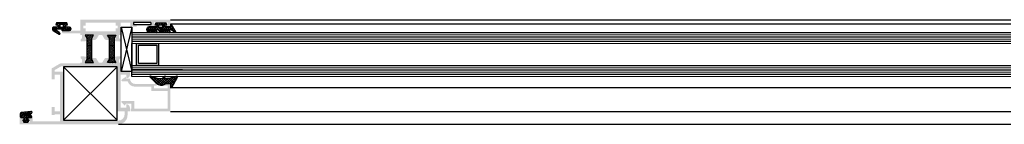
# Model space of a CAD drawing. Header units: millimetres. Extents: x 809 to 8159, y 33 to 4533.
# Drawn here: x 5118.7 to 5172.2, y 3472.2 to 3477.9 of the extents above; entities that cross this region are included whole.
import ezdxf

# ---------------------------------------------------------------- set-up
doc = ezdxf.new("R2010")
doc.units = ezdxf.units.MM
for name, color, linetype in [('1', 3, 'Continuous'), ('11', 11, 'Continuous'), ('3', 11, 'Continuous'), ('5', 11, 'Continuous'), ('FITILLER', 240, 'Continuous'), ('GORUNUS-TARAMA', 11, 'Continuous')]:
    doc.layers.add(name, color=color, linetype=linetype)
doc.layers.add('cam', color=5, linetype='Continuous', lineweight=0)

# ---------------------------------------------------------------- blocks, each defined once
blk = doc.blocks.new('ajsdfxcvzx')
h = blk.add_hatch(color=256)
h.paths.add_polyline_path([(37079.836, -5113.7), (37079.946, -5113.7), (37079.946, -5113.86), (37079.836, -5113.86), (37079.836, -5114.02), (37078.206, -5114.02), (37078.206, -5113.86), (37078.066, -5113.86), (37078.066, -5113.7), (37078.206, -5113.7), (37078.206, -5113.54), (37079.836, -5113.54)], flags=16)
edge = h.paths.add_edge_path()
edge.add_line((37080.779, -5113.67), (37080.976, -5113.67))
edge.add_line((37080.976, -5113.67), (37080.976, -5113.77))
edge.add_line((37080.976, -5113.77), (37080.636, -5113.77))
edge.add_line((37080.636, -5113.77), (37080.636, -5113.54))
edge.add_line((37080.636, -5113.54), (37080.106, -5113.54))
edge.add_line((37080.106, -5113.54), (37080.106, -5114.22))
edge.add_line((37080.106, -5114.22), (37080.006, -5114.22))
edge.add_line((37080.006, -5114.22), (37080.006, -5114.361))
edge.add_arc((37080.031, -5114.361), 0.025, 180, 220)
edge.add_line((37080.012, -5114.377), (37080.09, -5114.47))
edge.add_line((37080.09, -5114.47), (37080.09, -5114.54))
edge.add_arc((37080.06, -5114.54), 0.03, -95, 0, ccw=False)
edge.add_line((37080.058, -5114.57), (37079.817, -5114.549))
edge.add_arc((37079.819, -5114.524), 0.025, 225, 265, ccw=False)
edge.add_line((37079.802, -5114.542), (37079.768, -5114.508))
edge.add_arc((37079.785, -5114.49), 0.025, 105, 225, ccw=False)
edge.add_line((37079.779, -5114.466), (37079.79, -5114.463))
edge.add_arc((37079.784, -5114.439), 0.025, -75, -15)
edge.add_line((37079.808, -5114.445), (37079.86, -5114.25))
edge.add_line((37079.86, -5114.25), (37079.86, -5114.23))
edge.add_arc((37079.83, -5114.23), 0.03, 0, 160.5288)
edge.add_line((37079.802, -5114.22), (37079.395, -5114.22))
edge.add_arc((37079.395, -5114.245), 0.025, 90, 180)
edge.add_line((37079.37, -5114.245), (37079.37, -5114.277))
edge.add_arc((37079.395, -5114.277), 0.025, 180, 211.4)
edge.add_line((37079.374, -5114.291), (37079.467, -5114.442))
edge.add_arc((37079.445, -5114.455), 0.025, -90, 31.4, ccw=False)
edge.add_line((37079.445, -5114.48), (37079.312, -5114.48))
edge.add_arc((37079.312, -5114.38), 0.1, -148.6, -90, ccw=False)
edge.add_line((37079.226, -5114.432), (37079.097, -5114.22))
edge.add_line((37079.097, -5114.22), (37078.916, -5114.22))
edge.add_line((37078.916, -5114.22), (37078.787, -5114.432))
edge.add_arc((37078.701, -5114.38), 0.1, -90, -31.4, ccw=False)
edge.add_line((37078.701, -5114.48), (37078.568, -5114.48))
edge.add_arc((37078.568, -5114.455), 0.025, -211.4, -90, ccw=False)
edge.add_line((37078.546, -5114.442), (37078.639, -5114.291))
edge.add_arc((37078.618, -5114.277), 0.025, -31.4, 0)
edge.add_line((37078.643, -5114.277), (37078.643, -5114.245))
edge.add_arc((37078.618, -5114.245), 0.025, 0, 90)
edge.add_line((37078.618, -5114.22), (37078.211, -5114.22))
edge.add_arc((37078.183, -5114.23), 0.03, 19.4712, 180)
edge.add_line((37078.153, -5114.23), (37078.153, -5114.25))
edge.add_line((37078.153, -5114.25), (37078.205, -5114.445))
edge.add_arc((37078.229, -5114.439), 0.025, 195, 255)
edge.add_line((37078.222, -5114.463), (37078.234, -5114.466))
edge.add_arc((37078.228, -5114.49), 0.025, -45, 75, ccw=False)
edge.add_line((37078.245, -5114.508), (37078.211, -5114.542))
edge.add_arc((37078.194, -5114.524), 0.025, -85, -45, ccw=False)
edge.add_line((37078.196, -5114.549), (37077.955, -5114.57))
edge.add_arc((37077.953, -5114.54), 0.03, -180, -85, ccw=False)
edge.add_line((37077.923, -5114.54), (37077.923, -5114.47))
edge.add_line((37077.923, -5114.47), (37078.001, -5114.377))
edge.add_arc((37077.981, -5114.361), 0.025, -40, 0)
edge.add_line((37078.006, -5114.361), (37078.006, -5114.22))
edge.add_line((37078.006, -5114.22), (37077.906, -5114.22))
edge.add_line((37077.906, -5114.22), (37077.906, -5114.13))
edge.add_line((37077.906, -5114.13), (37076.986, -5114.13))
edge.add_arc((37076.986, -5114.05), 0.08, -270, -90, ccw=False)
edge.add_line((37076.986, -5113.97), (37077.906, -5113.97))
edge.add_line((37077.906, -5113.97), (37077.906, -5113.38))
edge.add_line((37077.906, -5113.38), (37082.806, -5113.38))
edge.add_line((37082.806, -5113.38), (37082.806, -5113.77))
edge.add_line((37082.806, -5113.77), (37082.516, -5113.77))
edge.add_line((37082.516, -5113.77), (37082.516, -5113.67))
edge.add_line((37082.516, -5113.67), (37082.666, -5113.67))
edge.add_line((37082.666, -5113.67), (37082.666, -5113.52))
edge.add_line((37082.666, -5113.52), (37081.916, -5113.52))
edge.add_line((37081.916, -5113.52), (37081.916, -5113.67))
edge.add_line((37081.916, -5113.67), (37082.066, -5113.67))
edge.add_line((37082.066, -5113.67), (37082.066, -5113.77))
edge.add_line((37082.066, -5113.77), (37081.576, -5113.77))
edge.add_line((37081.576, -5113.77), (37081.576, -5113.67))
edge.add_line((37081.576, -5113.67), (37081.776, -5113.67))
edge.add_line((37081.776, -5113.67), (37081.776, -5113.52))
edge.add_line((37081.776, -5113.52), (37080.776, -5113.52))
edge.add_line((37080.776, -5113.52), (37080.776, -5113.67))
edge.add_line((37080.776, -5113.67), (37080.779, -5113.67))
h = blk.add_hatch(color=256)
edge = h.paths.add_edge_path(flags=16)
edge.add_line((37079.976, -5118.88), (37076.966, -5118.88))
edge.add_line((37076.966, -5118.88), (37076.966, -5116.22))
edge.add_line((37076.966, -5116.22), (37076.516, -5116.22))
edge.add_line((37076.516, -5116.22), (37076.516, -5116.123))
edge.add_line((37076.516, -5116.123), (37076.867, -5115.92))
edge.add_line((37076.867, -5115.92), (37079.946, -5115.92))
edge.add_line((37079.946, -5115.92), (37079.946, -5118.38))
edge.add_line((37079.946, -5118.38), (37080.316, -5118.38))
edge.add_line((37080.316, -5118.38), (37080.316, -5118.54))
edge.add_arc((37079.976, -5118.54), 0.34, -90, 0, ccw=False)
edge = h.paths.add_edge_path()
edge.add_arc((37079.395, -5115.695), 0.025, -180, -90, ccw=False)
edge.add_line((37079.37, -5115.695), (37079.37, -5115.663))
edge.add_arc((37079.395, -5115.663), 0.025, 148.6, 180, ccw=False)
edge.add_line((37079.374, -5115.65), (37079.467, -5115.498))
edge.add_arc((37079.445, -5115.485), 0.025, -31.4, 90)
edge.add_line((37079.445, -5115.46), (37079.312, -5115.46))
edge.add_arc((37079.312, -5115.56), 0.1, 90, 148.6)
edge.add_line((37079.226, -5115.508), (37079.097, -5115.72))
edge.add_line((37079.097, -5115.72), (37078.916, -5115.72))
edge.add_line((37078.916, -5115.72), (37078.787, -5115.508))
edge.add_arc((37078.701, -5115.56), 0.1, 31.4, 90)
edge.add_line((37078.701, -5115.46), (37078.568, -5115.46))
edge.add_arc((37078.568, -5115.485), 0.025, 90, 211.4)
edge.add_line((37078.546, -5115.498), (37078.639, -5115.65))
edge.add_arc((37078.618, -5115.663), 0.025, 0, 31.4, ccw=False)
edge.add_line((37078.643, -5115.663), (37078.643, -5115.695))
edge.add_arc((37078.618, -5115.695), 0.025, -90, 0, ccw=False)
edge.add_line((37078.618, -5115.72), (37078.211, -5115.72))
edge.add_arc((37078.183, -5115.71), 0.03, -180, -19.4712, ccw=False)
edge.add_line((37078.153, -5115.71), (37078.153, -5115.69))
edge.add_line((37078.153, -5115.69), (37078.205, -5115.495))
edge.add_arc((37078.229, -5115.502), 0.025, 105, 165, ccw=False)
edge.add_line((37078.222, -5115.478), (37078.234, -5115.475))
edge.add_arc((37078.228, -5115.45), 0.025, -75, 45)
edge.add_line((37078.245, -5115.433), (37078.211, -5115.399))
edge.add_arc((37078.194, -5115.416), 0.025, 45, 85)
edge.add_line((37078.196, -5115.392), (37077.955, -5115.37))
edge.add_arc((37077.953, -5115.4), 0.03, 85, 180)
edge.add_line((37077.923, -5115.4), (37077.923, -5115.47))
edge.add_line((37077.923, -5115.47), (37078.001, -5115.563))
edge.add_arc((37077.981, -5115.579), 0.025, 0, 40, ccw=False)
edge.add_line((37078.006, -5115.579), (37078.006, -5115.72))
edge.add_line((37078.006, -5115.72), (37077.906, -5115.72))
edge.add_line((37077.906, -5115.72), (37077.906, -5115.76))
edge.add_line((37077.906, -5115.76), (37076.824, -5115.76))
edge.add_line((37076.824, -5115.76), (37076.356, -5116.03))
edge.add_line((37076.356, -5116.03), (37076.356, -5116.63))
edge.add_line((37076.356, -5116.63), (37076.506, -5116.63))
edge.add_line((37076.506, -5116.63), (37076.506, -5116.38))
edge.add_line((37076.506, -5116.38), (37076.806, -5116.38))
edge.add_line((37076.806, -5116.38), (37076.806, -5118.38))
edge.add_line((37076.806, -5118.38), (37076.506, -5118.38))
edge.add_line((37076.506, -5118.38), (37076.506, -5118.13))
edge.add_line((37076.506, -5118.13), (37076.356, -5118.13))
edge.add_line((37076.356, -5118.13), (37076.356, -5118.57))
edge.add_line((37076.356, -5118.57), (37076.506, -5118.57))
edge.add_line((37076.506, -5118.57), (37076.506, -5118.54))
edge.add_line((37076.506, -5118.54), (37076.806, -5118.54))
edge.add_line((37076.806, -5118.54), (37076.806, -5118.92))
edge.add_line((37076.806, -5118.92), (37075.306, -5118.92))
edge.add_line((37075.306, -5118.92), (37075.306, -5118.73))
edge.add_line((37075.306, -5118.73), (37075.134, -5118.73))
edge.add_line((37075.134, -5118.73), (37075.096, -5118.83))
edge.add_line((37075.096, -5118.83), (37075.166, -5118.83))
edge.add_line((37075.166, -5118.83), (37075.166, -5118.98))
edge.add_line((37075.166, -5118.98), (37074.746, -5118.98))
edge.add_line((37074.746, -5118.98), (37074.746, -5118.83))
edge.add_line((37074.746, -5118.83), (37074.816, -5118.83))
edge.add_line((37074.816, -5118.83), (37074.779, -5118.73))
edge.add_line((37074.779, -5118.73), (37074.606, -5118.73))
edge.add_line((37074.606, -5118.73), (37074.606, -5119.08))
edge.add_line((37074.606, -5119.08), (37079.976, -5119.08))
edge.add_arc((37079.976, -5118.58), 0.5, -90, 0)
edge.add_line((37080.476, -5118.58), (37080.476, -5118.38))
edge.add_line((37080.476, -5118.38), (37080.606, -5118.38))
edge.add_line((37080.606, -5118.38), (37080.606, -5118.18))
edge.add_arc((37080.406, -5118.18), 0.2, 0, 90)
edge.add_line((37080.406, -5117.98), (37080.406, -5118.18))
edge.add_line((37080.406, -5118.18), (37080.106, -5118.18))
edge.add_line((37080.106, -5118.18), (37080.106, -5116.38))
edge.add_line((37080.106, -5116.38), (37080.406, -5116.38))
edge.add_line((37080.406, -5116.38), (37080.406, -5116.58))
edge.add_arc((37080.406, -5116.38), 0.2, -90, 0)
edge.add_line((37080.606, -5116.38), (37080.606, -5116.22))
edge.add_line((37080.606, -5116.22), (37080.106, -5116.22))
edge.add_line((37080.106, -5116.22), (37080.106, -5115.72))
edge.add_line((37080.106, -5115.72), (37080.006, -5115.72))
edge.add_line((37080.006, -5115.72), (37080.006, -5115.579))
edge.add_arc((37080.031, -5115.579), 0.025, 140, 180, ccw=False)
edge.add_line((37080.012, -5115.563), (37080.09, -5115.47))
edge.add_line((37080.09, -5115.47), (37080.09, -5115.4))
edge.add_arc((37080.06, -5115.4), 0.03, 0, 95)
edge.add_line((37080.058, -5115.37), (37079.817, -5115.392))
edge.add_arc((37079.819, -5115.416), 0.025, 95, 135)
edge.add_line((37079.802, -5115.399), (37079.768, -5115.433))
edge.add_arc((37079.785, -5115.45), 0.025, 135, 255)
edge.add_line((37079.779, -5115.475), (37079.79, -5115.478))
edge.add_arc((37079.784, -5115.502), 0.025, 15, 75, ccw=False)
edge.add_line((37079.808, -5115.495), (37079.86, -5115.69))
edge.add_line((37079.86, -5115.69), (37079.86, -5115.71))
edge.add_arc((37079.83, -5115.71), 0.03, -160.5288, 0, ccw=False)
edge.add_line((37079.802, -5115.72), (37079.395, -5115.72))
h = blk.add_hatch(color=256)
edge = h.paths.add_edge_path()
edge.add_line((37082.518, -5116.98), (37082.668, -5116.98))
edge.add_line((37082.668, -5116.98), (37082.668, -5117.12))
edge.add_line((37082.668, -5117.12), (37081.918, -5117.12))
edge.add_line((37081.918, -5117.12), (37081.918, -5116.98))
edge.add_line((37081.918, -5116.98), (37082.068, -5116.98))
edge.add_line((37082.068, -5116.98), (37082.068, -5116.88))
edge.add_line((37082.068, -5116.88), (37080.888, -5116.88))
edge.add_arc((37080.888, -5116.6), 0.28, -180, -90, ccw=False)
edge.add_line((37080.608, -5116.6), (37080.608, -5116.585))
edge.add_line((37080.608, -5116.585), (37080.388, -5116.585))
edge.add_line((37080.388, -5116.585), (37080.388, -5116.485))
edge.add_line((37080.388, -5116.485), (37080.159, -5116.644))
edge.add_arc((37080.188, -5116.685), 0.05, 124.8179, 270)
edge.add_line((37080.188, -5116.735), (37080.48, -5116.735))
edge.add_arc((37080.888, -5116.6), 0.43, 198.2976, 270)
edge.add_line((37080.888, -5117.03), (37081.778, -5117.03))
edge.add_line((37081.778, -5117.03), (37081.778, -5117.27))
edge.add_line((37081.778, -5117.27), (37082.658, -5117.27))
edge.add_line((37082.658, -5117.27), (37082.658, -5118.23))
edge.add_line((37082.658, -5118.23), (37080.838, -5118.23))
edge.add_line((37080.838, -5118.23), (37080.838, -5117.81))
edge.add_line((37080.838, -5117.81), (37080.188, -5117.81))
edge.add_arc((37080.188, -5117.86), 0.05, 90, 227.1797)
edge.add_line((37080.154, -5117.897), (37080.33, -5118.06))
edge.add_line((37080.33, -5118.06), (37080.388, -5117.96))
edge.add_line((37080.388, -5117.96), (37080.688, -5117.96))
edge.add_line((37080.688, -5117.96), (37080.688, -5118.23))
edge.add_line((37080.688, -5118.23), (37080.638, -5118.23))
edge.add_line((37080.638, -5118.23), (37080.638, -5118.38))
edge.add_line((37080.638, -5118.38), (37082.808, -5118.38))
edge.add_line((37082.808, -5118.38), (37082.808, -5116.88))
edge.add_line((37082.808, -5116.88), (37082.518, -5116.88))
edge.add_line((37082.518, -5116.88), (37082.518, -5116.98))
at = {"layer": '11'}
h = blk.add_hatch(dxfattribs=at)
h.set_pattern_fill('DOTS', color=256, scale=0.8, angle=45, style=0)
h.set_pattern_definition([(315, (36596.098157, -5209.815803), (-0.0176776695, -0.0530330086), [0, -0.05])])
h.paths.add_polyline_path([(37078.265, -5114.969), (37078.265, -5115.549), (37078.165, -5115.719), (37078.625, -5115.719), (37078.525, -5115.548), (37078.525, -5114.969), (37078.525, -5114.391), (37078.625, -5114.219), (37078.165, -5114.219), (37078.265, -5114.389)])
h.paths.add_polyline_path([(37079.748, -5114.969), (37079.748, -5115.549), (37079.848, -5115.719), (37079.388, -5115.719), (37079.488, -5115.548), (37079.488, -5114.969), (37079.488, -5114.391), (37079.388, -5114.219), (37079.848, -5114.219), (37079.748, -5114.389)])
at = {"layer": 'FITILLER'}
h = blk.add_hatch(dxfattribs=at)
h.set_pattern_fill('NET', color=256, scale=0.7, angle=45, style=0)
h.set_pattern_definition([(315, (37058.14417, -5237.071), (-0.061871843, -0.061871843), []), (225, (37058.14417, -5237.071), (-0.061871843, 0.061871843), [])])
h.paths.add_polyline_path([(37077.236, -5113.974), (37077.31, -5113.974, 0.404682), (37077.41, -5113.877, 0.404682), (37077.31, -5113.78), (37077.113, -5113.78), (37077.113, -5113.659), (37077.213, -5113.659), (37077.174, -5113.559), (37076.617, -5113.559), (37076.574, -5113.659), (37076.674, -5113.659), (37076.674, -5113.78), (37076.48, -5113.78, 0.243581), (37076.399, -5113.823, 0.413951), (37076.43, -5113.961), (37076.492, -5114), (37076.762, -5114.164), (37076.784, -5114.166), (37076.801, -5114.137), (37076.794, -5114.11), (37076.763, -5114.082), (37076.478, -5113.88, -2.049571), (37076.493, -5113.863), (37076.502, -5113.871), (37077.288, -5113.871), (37077.298, -5113.863, -2.049571), (37077.313, -5113.88), (37076.963, -5113.898), (37076.923, -5113.905), (37076.902, -5113.924), (37076.901, -5113.958), (37076.921, -5113.968)])
h.paths.add_polyline_path([(37076.945, -5113.797), (37076.845, -5113.797, -0.414214), (37076.795, -5113.747), (37076.795, -5113.697, -0.414214), (37076.845, -5113.647), (37076.945, -5113.647, -0.414214), (37076.995, -5113.697), (37076.995, -5113.747, -0.414214)], flags=16)
h = blk.add_hatch(dxfattribs=at)
h.set_pattern_fill('NET', color=256, scale=0.7, angle=45, style=0)
h.set_pattern_definition([(315, (36930.06714, -5263.529954), (-0.061871843, -0.061871843), []), (225, (36930.06714, -5263.529954), (-0.061871843, 0.061871843), [])])
edge = h.paths.add_edge_path(flags=16)
edge.add_line((37082.184, -5113.756), (37082.184, -5113.706))
edge.add_arc((37082.234, -5113.706), 0.05, 90, 180, ccw=False)
edge.add_line((37082.234, -5113.656), (37082.334, -5113.656))
edge.add_arc((37082.334, -5113.706), 0.05, 0, 90, ccw=False)
edge.add_line((37082.384, -5113.706), (37082.384, -5113.756))
edge.add_arc((37082.334, -5113.756), 0.05, 270, 360, ccw=False)
edge.add_line((37082.334, -5113.806), (37082.234, -5113.806))
edge.add_arc((37082.234, -5113.756), 0.05, 180, 270, ccw=False)
edge = h.paths.add_edge_path()
edge.add_line((37081.662, -5113.919), (37082.122, -5113.919))
edge.add_line((37082.122, -5113.919), (37082.142, -5113.929))
edge.add_line((37082.142, -5113.929), (37082.152, -5113.939))
edge.add_line((37082.152, -5113.939), (37082.172, -5113.959))
edge.add_line((37082.172, -5113.959), (37082.182, -5113.979))
edge.add_line((37082.182, -5113.979), (37082.192, -5114.009))
edge.add_line((37082.192, -5114.009), (37082.212, -5114.019))
edge.add_line((37082.212, -5114.019), (37082.242, -5114.039))
edge.add_line((37082.242, -5114.039), (37082.272, -5114.049))
edge.add_line((37082.272, -5114.049), (37082.332, -5114.069))
edge.add_line((37082.332, -5114.069), (37082.783, -5114.072))
edge.add_line((37082.783, -5114.072), (37082.792, -5114.061))
edge.add_line((37082.792, -5114.061), (37082.801, -5114.041))
edge.add_line((37082.801, -5114.041), (37082.79, -5114.011))
edge.add_line((37082.79, -5114.011), (37082.76, -5114.002))
edge.add_line((37082.76, -5114.002), (37082.719, -5113.994))
edge.add_line((37082.719, -5113.994), (37082.323, -5113.97))
edge.add_line((37082.323, -5113.97), (37082.292, -5113.949))
edge.add_line((37082.292, -5113.949), (37082.282, -5113.929))
edge.add_line((37082.282, -5113.929), (37082.292, -5113.919))
edge.add_line((37082.292, -5113.919), (37082.852, -5113.919))
edge.add_line((37082.852, -5113.919), (37083.027, -5114.049))
edge.add_line((37083.027, -5114.049), (37083.057, -5114.069))
edge.add_line((37083.057, -5114.069), (37083.087, -5114.069))
edge.add_line((37083.087, -5114.069), (37083.107, -5114.059))
edge.add_line((37083.107, -5114.059), (37083.107, -5114.049))
edge.add_line((37083.107, -5114.049), (37082.862, -5113.639))
edge.add_line((37082.862, -5113.639), (37082.842, -5113.619))
edge.add_line((37082.842, -5113.619), (37082.822, -5113.619))
edge.add_line((37082.822, -5113.619), (37082.812, -5113.629))
edge.add_line((37082.812, -5113.629), (37082.812, -5113.779))
edge.add_line((37082.812, -5113.779), (37082.511, -5113.779))
edge.add_line((37082.511, -5113.779), (37082.511, -5113.668))
edge.add_line((37082.511, -5113.668), (37082.611, -5113.668))
edge.add_line((37082.611, -5113.668), (37082.571, -5113.568))
edge.add_line((37082.571, -5113.568), (37082.014, -5113.568))
edge.add_line((37082.014, -5113.568), (37081.971, -5113.668))
edge.add_line((37081.971, -5113.668), (37082.071, -5113.668))
edge.add_line((37082.071, -5113.668), (37082.071, -5113.779))
edge.add_line((37082.071, -5113.779), (37081.662, -5113.779))
edge.add_arc((37081.655, -5113.922), 0.143, 87.2592, 272.7408)
edge.add_line((37081.662, -5114.065), (37082.072, -5114.075))
edge.add_line((37082.072, -5114.075), (37082.092, -5114.065))
edge.add_line((37082.092, -5114.065), (37082.092, -5114.035))
edge.add_line((37082.092, -5114.035), (37082.072, -5114.015))
edge.add_line((37082.072, -5114.015), (37082.032, -5114.005))
edge.add_line((37082.032, -5114.005), (37081.652, -5113.965))
edge.add_line((37081.652, -5113.965), (37081.632, -5113.945))
edge.add_line((37081.632, -5113.945), (37081.632, -5113.939))
edge.add_line((37081.632, -5113.939), (37081.642, -5113.919))
edge.add_line((37081.642, -5113.919), (37081.662, -5113.919))
h = blk.add_hatch(dxfattribs=at)
h.set_pattern_fill('NET', color=256, scale=0.7, angle=45, style=0)
h.set_pattern_definition([(315, (36726.7251, -5193.10777), (-0.061871843, -0.061871843), []), (225, (36726.7251, -5193.10777), (-0.061871843, 0.061871843), [])])
h.paths.add_polyline_path([(37082.822, -5116.851), (37082.822, -5117.071), (37082.882, -5117.071), (37083.184, -5116.548), (37083.204, -5116.508), (37083.204, -5116.478), (37083.184, -5116.458), (37083.154, -5116.458), (37083.104, -5116.478), (37082.944, -5116.508), (37082.802, -5116.559), (37082.596, -5116.579), (37082.486, -5116.599), (37082.476, -5116.579), (37082.497, -5116.538), (37082.527, -5116.508), (37082.547, -5116.478), (37082.527, -5116.458), (37082.477, -5116.478), (37082.437, -5116.508), (37082.386, -5116.569), (37082.36, -5116.585, -0.181206), (37082.222, -5116.61), (37082.105, -5116.589), (37081.72, -5116.456), (37081.7, -5116.454), (37081.679, -5116.472), (37081.716, -5116.515), (37082.015, -5116.812), (37082.167, -5116.906), (37082.277, -5116.945, 0.273588), (37082.476, -5116.904), (37082.536, -5116.851)])
h = blk.add_hatch(dxfattribs=at)
h.set_pattern_fill('NET', color=256, scale=0.7, angle=225, style=0)
h.set_pattern_definition([(225, (36969.52679, -5239.03456), (0.061871843, -0.061871843), []), (315, (36969.52679, -5239.03456), (0.061871843, 0.061871843), [])])
h.paths.add_polyline_path([(37074.779, -5118.557), (37074.797, -5118.558), (37075.142, -5118.558, -0.414214), (37075.262, -5118.678), (37075.262, -5118.688, -0.414214), (37075.242, -5118.708), (37075.064, -5118.708), (37075.064, -5118.858), (37075.122, -5118.858), (37075.122, -5118.868), (37075.058, -5118.958), (37074.836, -5118.958), (37074.772, -5118.868), (37074.772, -5118.858), (37074.83, -5118.858), (37074.83, -5118.708), (37074.679, -5118.708, -0.414214), (37074.629, -5118.658), (37074.629, -5118.613), (37074.629, -5118.534, -0.346481), (37074.706, -5118.436), (37075.16, -5118.39), (37075.199, -5118.39), (37075.199, -5118.386), (37075.222, -5118.384, -0.414214), (37075.277, -5118.428, -0.414214), (37075.232, -5118.483), (37074.781, -5118.529), (37074.769, -5118.532), (37074.765, -5118.54), (37074.766, -5118.549)])
h.paths.add_polyline_path([(37074.91, -5118.708), (37074.984, -5118.708), (37074.984, -5118.841, -1.107859), (37074.91, -5118.841)], flags=17)
for p, q in [((37080.703, -5113.792), (37080.138, -5116.196)), ((37080.138, -5113.792), (37080.703, -5116.196)), ((37080.719, -5116.47), (37080.719, -5115.87))]:
    blk.add_line(p, q)
at = {"color": 0}
blk.add_line((37080.719, -5115.87), (37080.719, -5114.67), dxfattribs=at)
at = {"elevation": 0}
blk.add_lwpolyline([(37080.138, -5116.196), (37080.138, -5113.792), (37080.703, -5113.792), (37080.703, -5116.196)], close=True, dxfattribs=at)
at = {"color": 0, "elevation": 0}
for points in [[(37080.97, -5114.67), (37082.17, -5114.67), (37082.17, -5115.87), (37080.97, -5115.87)], [(37081.07, -5114.77), (37082.07, -5114.77), (37082.07, -5115.77), (37081.07, -5115.77)]]:
    blk.add_lwpolyline(points, close=True, dxfattribs=at)
at = {"layer": '1', "elevation": 0}
for points in [[(37078.265, -5114.969), (37078.265, -5115.549), (37078.165, -5115.719), (37078.625, -5115.719), (37078.525, -5115.548), (37078.525, -5114.969), (37078.525, -5114.391), (37078.625, -5114.219), (37078.165, -5114.219), (37078.265, -5114.389)], [(37079.748, -5114.969), (37079.748, -5115.549), (37079.848, -5115.719), (37079.388, -5115.719), (37079.488, -5115.548), (37079.488, -5114.969), (37079.488, -5114.391), (37079.388, -5114.219), (37079.848, -5114.219), (37079.748, -5114.389)]]:
    blk.add_lwpolyline(points, close=True, dxfattribs=at)
at = {"layer": '11'}
for p, q in [((37076.996, -5118.85), (37079.916, -5115.95)), ((37076.996, -5115.95), (37079.916, -5118.85))]:
    blk.add_line(p, q, dxfattribs=at)
at = {"layer": '11', "elevation": 0}
blk.add_lwpolyline([(37081.736, -5113.54), (37080.816, -5113.54, 0.414214), (37080.796, -5113.56), (37080.796, -5113.63, 0.414214), (37080.816, -5113.65), (37081.736, -5113.65, 0.414214), (37081.756, -5113.63), (37081.756, -5113.56, 0.414214)], format="xyb", close=True, dxfattribs=at)
blk.add_lwpolyline([(37079.916, -5115.95), (37076.996, -5115.95), (37076.996, -5118.85), (37079.916, -5118.85)], close=True, dxfattribs=at)
at = {"layer": '3'}
blk.add_line((37080.719, -5116.07), (37083.47, -5116.07), dxfattribs=at)
at = {"layer": '5'}
for p, q in [((37082.806, -5113.38), (37151.386, -5113.38)), ((37082.82, -5113.601), (37151.178, -5113.601)), ((37082.804, -5117.079), (37151.178, -5117.079)), ((37082.808, -5118.38), (37151.178, -5118.38)), ((37079.976, -5119.08), (37151.386, -5119.08))]:
    blk.add_line(p, q, dxfattribs=at)
at = {"layer": 'cam'}
for p, q in [((37080.719, -5114.07), (37151.178, -5114.07)), ((37080.719, -5114.67), (37080.719, -5114.07)), ((37080.719, -5114.17), (37151.178, -5114.17)), ((37080.719, -5114.27), (37083.47, -5114.27)), ((37080.719, -5114.37), (37083.47, -5114.37)), ((37080.719, -5114.47), (37083.47, -5114.47)), ((37083.47, -5114.27), (37151.178, -5114.27)), ((37083.47, -5114.37), (37151.178, -5114.37)), ((37083.47, -5114.47), (37151.178, -5114.47)), ((37083.508, -5114.27), (37151.178, -5114.27)), ((37083.508, -5114.37), (37151.178, -5114.37)), ((37083.508, -5114.47), (37151.178, -5114.47)), ((37080.719, -5114.57), (37151.178, -5114.57)), ((37080.719, -5114.67), (37151.178, -5114.67)), ((37080.719, -5115.87), (37151.178, -5115.87)), ((37080.719, -5115.97), (37151.178, -5115.97)), ((37080.719, -5116.07), (37083.47, -5116.07)), ((37083.47, -5116.07), (37151.178, -5116.07)), ((37083.47, -5116.07), (37151.178, -5116.07)), ((37083.508, -5116.07), (37151.178, -5116.07)), ((37083.508, -5116.07), (37151.178, -5116.07)), ((37080.719, -5116.17), (37083.47, -5116.17)), ((37080.719, -5116.27), (37083.47, -5116.27)), ((37080.719, -5116.37), (37151.178, -5116.37)), ((37080.719, -5116.47), (37151.178, -5116.47)), ((37083.47, -5116.17), (37151.178, -5116.17)), ((37083.47, -5116.27), (37151.178, -5116.27)), ((37083.508, -5116.17), (37151.178, -5116.17)), ((37083.508, -5116.27), (37151.178, -5116.27))]:
    blk.add_line(p, q, dxfattribs=at)
at = {"layer": 'FITILLER', "elevation": 0}
for points in [[(37076.502, -5113.871), (37077.288, -5113.871), (37077.298, -5113.863, -2.049571), (37077.313, -5113.88), (37076.963, -5113.898), (37076.923, -5113.905), (37076.902, -5113.924), (37076.901, -5113.958), (37076.921, -5113.968), (37077.236, -5113.974), (37077.31, -5113.974, 0.404682), (37077.41, -5113.877, 0.404682), (37077.31, -5113.78), (37077.113, -5113.78), (37077.113, -5113.659), (37077.213, -5113.659), (37077.174, -5113.559), (37076.617, -5113.559), (37076.574, -5113.659), (37076.674, -5113.659), (37076.674, -5113.78), (37076.48, -5113.78, 0.243581), (37076.399, -5113.823, 0.413951), (37076.43, -5113.961), (37076.492, -5114), (37076.762, -5114.164), (37076.784, -5114.166), (37076.801, -5114.137), (37076.794, -5114.11), (37076.763, -5114.082), (37076.478, -5113.88, -2.049571), (37076.493, -5113.863), (37076.493, -5113.863)], [(37076.845, -5113.647, 0.414214), (37076.795, -5113.697), (37076.795, -5113.747, 0.414214), (37076.845, -5113.797), (37076.945, -5113.797, 0.414214), (37076.995, -5113.747), (37076.995, -5113.697, 0.414214), (37076.945, -5113.647)], [(37081.662, -5113.919), (37082.122, -5113.919), (37082.142, -5113.929), (37082.152, -5113.939), (37082.172, -5113.959), (37082.182, -5113.979), (37082.192, -5114.009), (37082.212, -5114.019), (37082.242, -5114.039), (37082.272, -5114.049), (37082.332, -5114.069), (37082.783, -5114.072), (37082.792, -5114.061), (37082.801, -5114.041), (37082.79, -5114.011), (37082.76, -5114.002), (37082.719, -5113.994), (37082.323, -5113.97), (37082.292, -5113.949), (37082.282, -5113.929), (37082.292, -5113.919), (37082.852, -5113.919), (37083.027, -5114.049), (37083.057, -5114.069), (37083.087, -5114.069), (37083.107, -5114.059), (37083.107, -5114.049), (37082.862, -5113.639), (37082.842, -5113.619), (37082.822, -5113.619), (37082.812, -5113.629), (37082.812, -5113.779), (37082.511, -5113.779), (37082.511, -5113.668), (37082.611, -5113.668), (37082.571, -5113.568), (37082.014, -5113.568), (37081.971, -5113.668), (37082.071, -5113.668), (37082.071, -5113.779), (37081.662, -5113.779, 1.049017), (37081.662, -5114.065), (37082.072, -5114.075), (37082.092, -5114.065), (37082.092, -5114.035), (37082.072, -5114.015), (37082.032, -5114.005), (37081.652, -5113.965), (37081.632, -5113.945), (37081.632, -5113.939), (37081.642, -5113.919)], [(37082.184, -5113.756), (37082.184, -5113.706, -0.414214), (37082.234, -5113.656), (37082.334, -5113.656, -0.414214), (37082.384, -5113.706), (37082.384, -5113.756, -0.414214), (37082.334, -5113.806), (37082.234, -5113.806, -0.414214)], [(37082.822, -5116.851), (37082.822, -5117.071), (37082.882, -5117.071), (37083.184, -5116.548), (37083.204, -5116.508), (37083.204, -5116.478), (37083.184, -5116.458), (37083.154, -5116.458), (37083.104, -5116.478), (37082.944, -5116.508), (37082.802, -5116.559), (37082.596, -5116.579), (37082.486, -5116.599), (37082.476, -5116.579), (37082.497, -5116.538), (37082.527, -5116.508), (37082.547, -5116.478), (37082.527, -5116.458), (37082.477, -5116.478), (37082.437, -5116.508), (37082.386, -5116.569), (37082.36, -5116.585, -0.181206), (37082.222, -5116.61), (37082.105, -5116.589), (37081.72, -5116.456), (37081.7, -5116.454), (37081.679, -5116.472), (37081.716, -5116.515), (37082.015, -5116.812), (37082.167, -5116.906), (37082.277, -5116.945, 0.273588), (37082.476, -5116.904), (37082.536, -5116.851)], [(37074.769, -5118.532), (37074.781, -5118.529), (37075.232, -5118.483, 0.414214), (37075.277, -5118.428, 0.414214), (37075.222, -5118.384), (37074.706, -5118.436, 0.346481), (37074.629, -5118.534), (37074.629, -5118.613), (37074.629, -5118.658, 0.414214), (37074.679, -5118.708), (37074.83, -5118.708), (37074.83, -5118.858), (37074.772, -5118.858), (37074.772, -5118.868), (37074.836, -5118.958), (37075.058, -5118.958), (37075.122, -5118.868), (37075.122, -5118.858), (37075.064, -5118.858), (37075.064, -5118.708), (37075.242, -5118.708, 0.414214), (37075.262, -5118.688), (37075.262, -5118.678, 0.414214), (37075.142, -5118.558), (37074.797, -5118.558), (37074.779, -5118.557), (37074.766, -5118.549), (37074.765, -5118.54)], [(37074.984, -5118.708), (37074.984, -5118.841, -1.107859), (37074.91, -5118.841), (37074.91, -5118.708)]]:
    blk.add_lwpolyline(points, format="xyb", close=True, dxfattribs=at)

msp = doc.modelspace()

# ---------------------------------------------------------------- block references
at = {"layer": 'GORUNUS-TARAMA'}
msp.add_blockref('ajsdfxcvzx', (-31955.956, 8591.274), dxfattribs=at)

doc.saveas('drawing.dxf')
